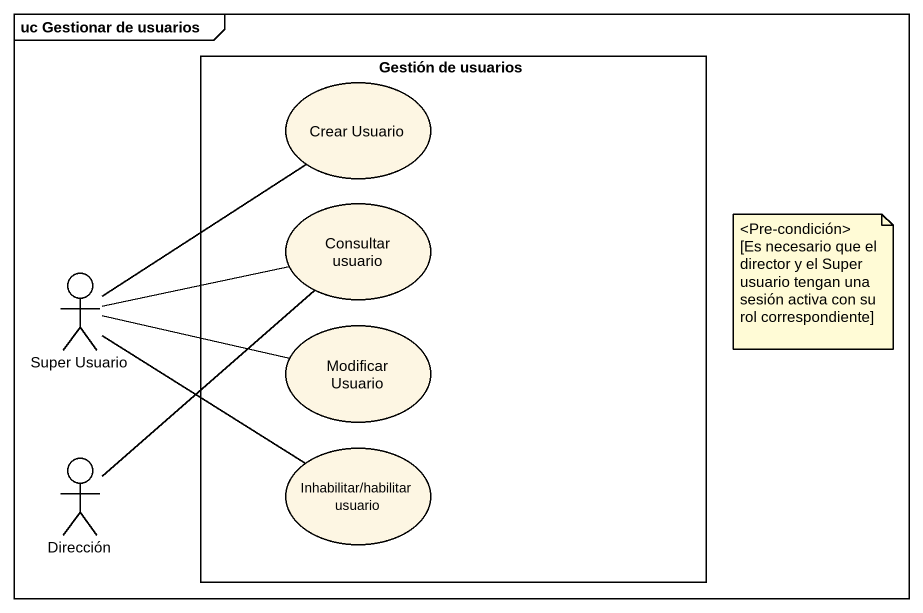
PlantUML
@startuml
mainframe uc Gestionar de usuarios
rectangle "Gestión de usuarios" as Gestión_de_usuarios {
  usecase "Crear Usuario" as Crear_Usuario
  usecase "Consultar usuario" as Consultar_usuario
  usecase "Modificar Usuario" as Modificar_Usuario
  usecase "Inhabilitar/habilitar usuario" as Inhabilitar_habilitar
}
actor "Super Usuario" as Super_Usuario
actor Dirección
Crear_Usuario -- Super_Usuario
Consultar_usuario -left- Super_Usuario
Modificar_Usuario -left- Super_Usuario
Dirección -up- Consultar_usuario
Inhabilitar_habilitar -left- Super_Usuario
note as N1
  <Pre-condición>
  [Es necesario que el director y el Super usuario tengan una sesión activa con su rol correspondiente]
end note
@enduml
